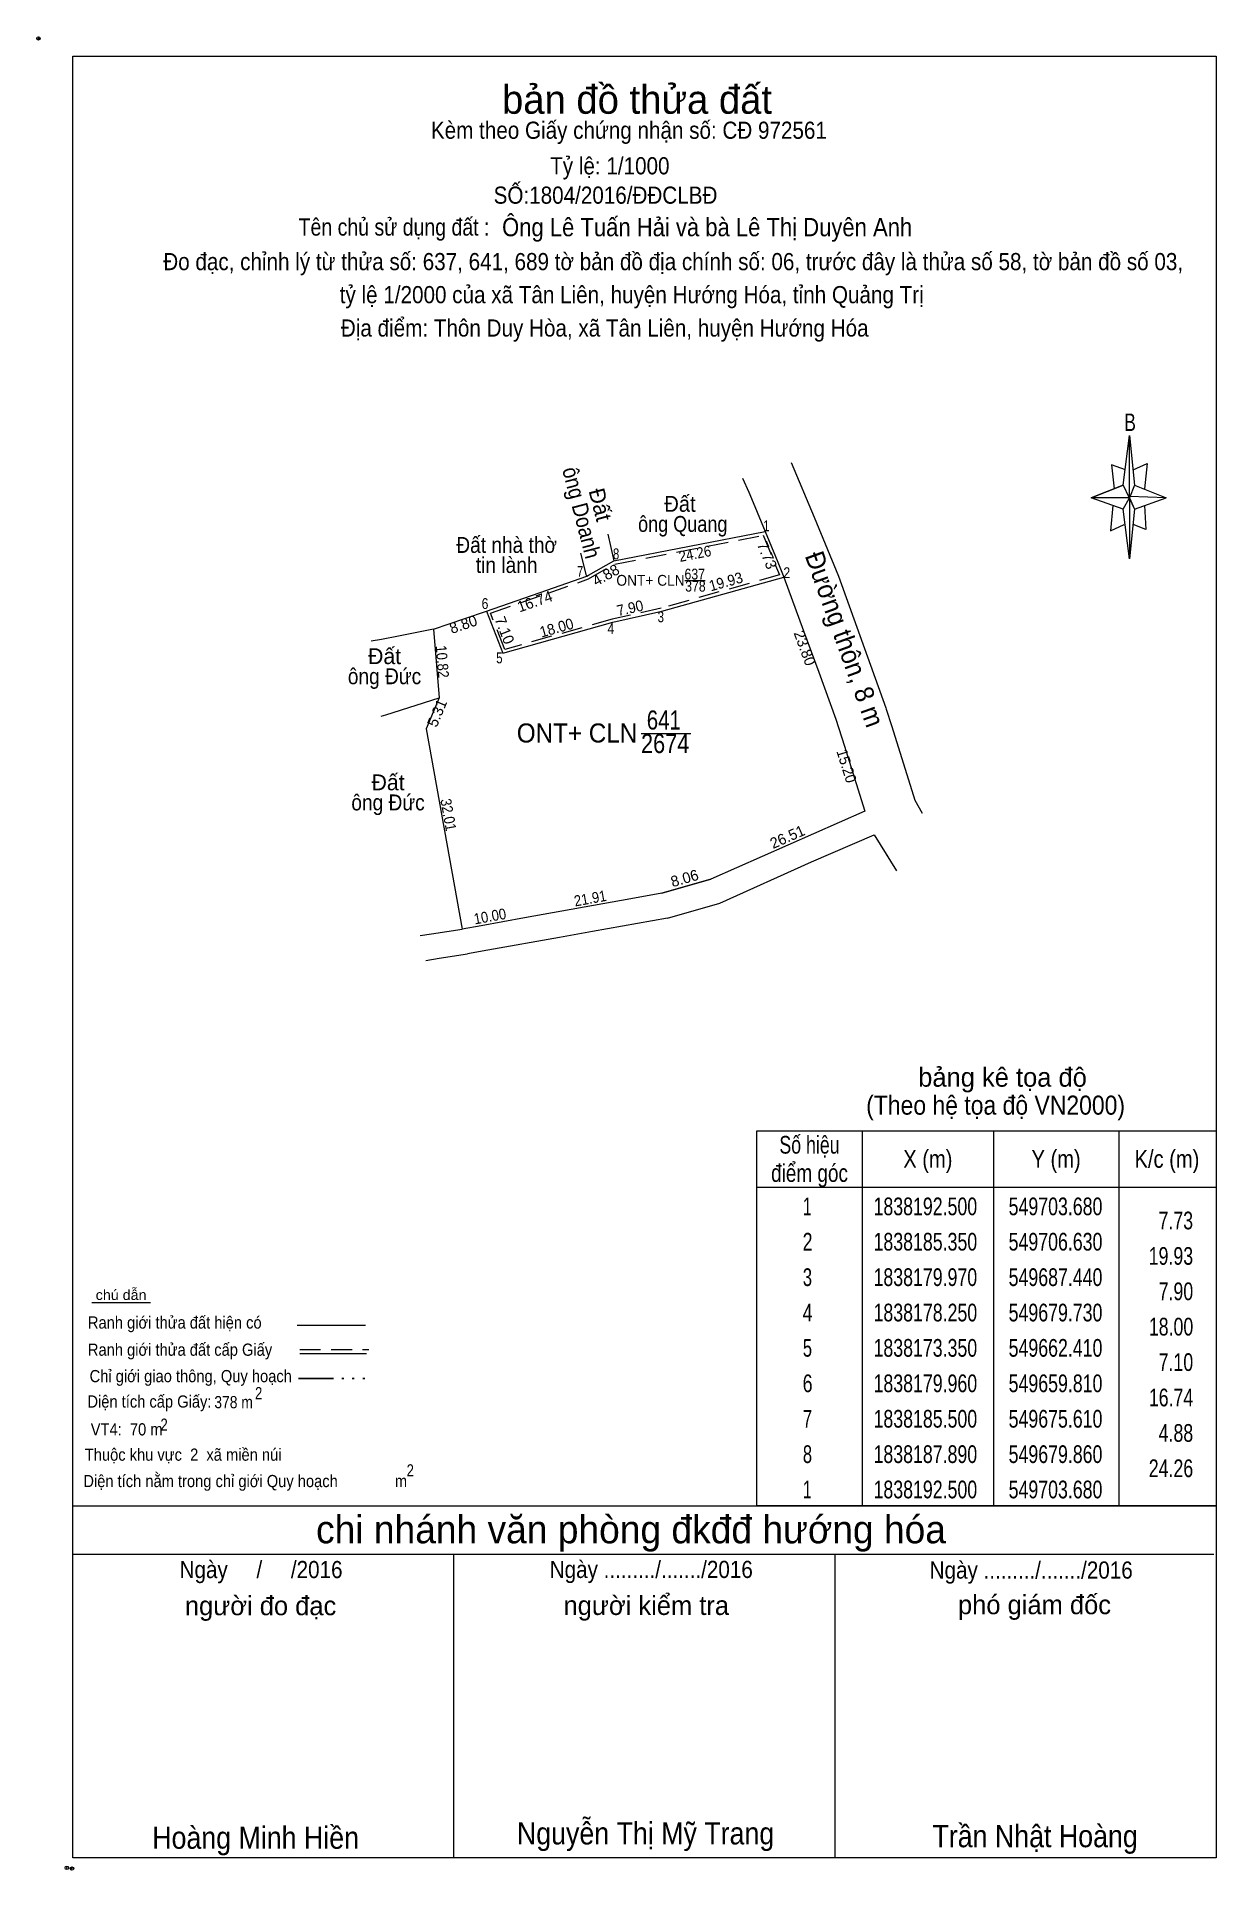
# Model space of a CAD drawing. Header units: metres. Extents: x 549589 to 549775, y 1837982 to 1838270.
import ezdxf
from ezdxf.enums import TextEntityAlignment as Align

# ---------------------------------------------------------------- set-up
doc = ezdxf.new("R2010")
doc.units = ezdxf.units.M
doc.header["$LTSCALE"] = 1.1
doc.header["$PDMODE"] = 32
doc.header["$PDSIZE"] = 0.55
doc.linetypes.add('DASH_DOUBLE_DOT', pattern=[9.2, 5, -1.2, 0.3, -1.2, 0.3, -1.2])
doc.linetypes.add('MEDIUM_DASHED', pattern=[4.5, 3, -1.5])
for name, color, linetype, lineweight in [('15', 7, 'Continuous', 13), ('28', 7, 'Continuous', 13), ('63', 7, 'Continuous', 13)]:
    doc.layers.add(name, color=color, linetype=linetype, lineweight=lineweight)

msp = doc.modelspace()

# ---------------------------------------------------------------- linework, layer by layer
at = {"layer": '15'}
for p, q in [((549700.11, 1838200.9), (549701.11, 1838198.72)), ((549679.86, 1838187.89), (549703.68, 1838192.5)), ((549678.94, 1838192.08), (549679.86, 1838187.89)), ((549675.59, 1838185.59), (549674.66, 1838189.12)), ((549675.86, 1838185.64), (549679.86, 1838187.89)), ((549675.86, 1838185.64), (549679.86, 1838187.89)), ((549675.86, 1838185.64), (549679.86, 1838187.89)), ((549705.29, 1838188.6), (549705.67, 1838187.69)), ((549705.67, 1838187.69), (549706.63, 1838185.35)), ((549675.61, 1838185.5), (549675.59, 1838185.59)), ((549675.61, 1838185.5), (549675.86, 1838185.64)), ((549675.61, 1838185.5), (549675.86, 1838185.64)), ((549675.61, 1838185.5), (549675.86, 1838185.64)), ((549691.02, 1838184.82), (549694.24, 1838184.82)), ((549706.63, 1838185.36), (549709.74, 1838176.88)), ((549659.81, 1838179.96), (549669.34, 1838183.3)), ((549643.31, 1838175.55), (549641.69, 1838175.24)), ((549643.31, 1838175.55), (549641.69, 1838175.24)), ((549645.97, 1838176.07), (549643.31, 1838175.55)), ((549651.47, 1838177.14), (549645.97, 1838176.07)), ((549651.47, 1838177.14), (549652.38, 1838166.36)), ((549643.98, 1838163.69), (549652.38, 1838166.36)), ((549722.73, 1838164.58), (549723.6, 1838161.82)), ((549722.73, 1838164.58), (549723.6, 1838161.82)), ((549722.73, 1838164.58), (549723.6, 1838161.82)), ((549684.19, 1838160.72), (549691.99, 1838160.72)), ((549714.83, 1838163.01), (549716.18, 1838158.74)), ((549723.6, 1838161.82), (549727.23, 1838150.25)), ((549723.6, 1838161.82), (549727.23, 1838150.25)), ((549723.6, 1838161.82), (549727.23, 1838150.25)), ((549716.18, 1838158.74), (549716.39, 1838158.07)), ((549716.18, 1838158.74), (549716.39, 1838158.07)), ((549716.39, 1838158.07), (549719.4, 1838148.51)), ((549727.23, 1838150.25), (549728.39, 1838148.19)), ((549727.23, 1838150.25), (549728.39, 1838148.19)), ((549727.23, 1838150.25), (549728.39, 1838148.19)), ((549720.85, 1838144.78), (549722.98, 1838141.31)), ((549720.85, 1838144.78), (549724.34, 1838139.1)), ((549720.85, 1838144.78), (549724.34, 1838139.1)), ((549687.8, 1838135.7), (549695.15, 1838137.8)), ((549687.4, 1838135.58), (549687.8, 1838135.7)), ((549665.83, 1838131.71), (549658.99, 1838130.48)), ((549688.31, 1838131.68), (549676.51, 1838129.56)), ((549688.31, 1838131.68), (549676.51, 1838129.56)), ((549658.99, 1838130.48), (549655.99, 1838129.94)), ((549671.31, 1838128.63), (549660.06, 1838126.61)), ((549660.06, 1838126.61), (549656.85, 1838126.03))]:
    msp.add_line(p, q, dxfattribs=at)
at = {"layer": '15', "linetype": 'MEDIUM_DASHED'}
msp.add_line((549669.51, 1838182.83), (549675.86, 1838185.06), dxfattribs=at)
at = {"layer": '15'}
for points in [[(549707.8, 1838203.39), (549711.38, 1838194.76), (549715.22, 1838185.5)], [(549707.8, 1838203.39), (549711.38, 1838194.76), (549715.22, 1838185.5)], [(549707.8, 1838203.39), (549711.38, 1838194.76), (549715.22, 1838185.5)], [(549701.11, 1838198.72), (549701.79, 1838197.07), (549703.68, 1838192.5)], [(549701.11, 1838198.72), (549701.79, 1838197.07), (549703.68, 1838192.5)], [(549701.11, 1838198.72), (549701.79, 1838197.07), (549703.68, 1838192.5)], [(549703.68, 1838192.5), (549705.29, 1838188.6), (549705.67, 1838187.69)], [(549659.81, 1838179.96), (549662.41, 1838173.35), (549679.73, 1838178.25), (549687.44, 1838179.97), (549706.63, 1838185.35)], [(549669.34, 1838183.3), (549675.61, 1838185.5), (549675.86, 1838185.64)], [(549715.22, 1838185.5), (549722.67, 1838164.77), (549722.73, 1838164.58)], [(549715.22, 1838185.5), (549722.67, 1838164.77), (549722.73, 1838164.58)], [(549715.22, 1838185.5), (549722.67, 1838164.77), (549722.73, 1838164.58)], [(549651.47, 1838177.14), (549656.41, 1838178.81), (549659.81, 1838179.96)], [(549651.47, 1838177.14), (549645.97, 1838176.07), (549643.31, 1838175.55)], [(549709.74, 1838176.88), (549712.13, 1838170.37), (549714.83, 1838163.01)], [(549652.37, 1838166.36), (549650.34, 1838161.45), (549655.99, 1838129.94)], [(549643.27, 1838163.47), (549643.97, 1838163.69), (549643.98, 1838163.69)], [(549716.39, 1838158.07), (549719.4, 1838148.51), (549695.15, 1838137.8), (549687.8, 1838135.7)], [(549688.31, 1838131.68), (549696.53, 1838134.03), (549711, 1838140.52), (549720.85, 1838144.78)], [(549688.31, 1838131.68), (549696.53, 1838134.03), (549711, 1838140.52), (549720.85, 1838144.78)], [(549688.31, 1838131.68), (549696.53, 1838134.03), (549711, 1838140.52), (549720.85, 1838144.78)], [(549687.4, 1838135.58), (549682.53, 1838134.71), (549665.83, 1838131.71)], [(549687.8, 1838135.7), (549687.4, 1838135.58), (549682.53, 1838134.71)], [(549688.31, 1838131.68), (549676.51, 1838129.56), (549671.31, 1838128.63)], [(549649.4, 1838128.93), (549651.17, 1838129.2), (549655.99, 1838129.94)], [(549650.29, 1838125.02), (549652.37, 1838125.34), (549656.85, 1838126.03)]]:
    msp.add_lwpolyline(points, dxfattribs=at)
at = {"layer": '15', "linetype": 'MEDIUM_DASHED'}
for points in [[(549675.86, 1838185.06), (549680.03, 1838187.41), (549703.37, 1838191.93), (549705.34, 1838187.19)], [(549705.34, 1838187.19), (549705.95, 1838185.68), (549687.32, 1838180.46), (549679.61, 1838178.73), (549662.71, 1838173.95), (549660.47, 1838179.66), (549669.51, 1838182.83)]]:
    msp.add_lwpolyline(points, dxfattribs=at)
at = {"layer": '28'}
for p, q in [((549760.02, 1838199.82), (549761.02, 1838207.62)), ((549761.82, 1838199.82), (549766.82, 1838197.82)), ((549760.02, 1838196.02), (549755.02, 1838197.82)), ((549761.82, 1838196.02), (549761.02, 1838188.22)), ((549763.42, 1838196.62), (549763.62, 1838192.82)), ((549763.62, 1838192.82), (549761.62, 1838193.62)), ((549597.72, 1838071.16), (549606.92, 1838071.16)), ((549630.02, 1838067.62), (549640.78, 1838067.62)), ((549630.42, 1838063.14), (549640.94, 1838063.14)), ((549594.7, 1838039.14), (549774.7, 1838039.14)), ((549594.7, 1838031.54), (549774.3, 1838031.54)), ((549594.7, 1838031.54), (549774.3, 1838031.54)), ((549594.7, 1838031.54), (549774.3, 1838031.54)), ((549654.7, 1837983.74), (549654.7, 1838031.54)), ((549714.7, 1837983.74), (549714.7, 1838031.54))]:
    msp.add_line(p, q, dxfattribs=at)
at = {"layer": '28', "linetype": 'MEDIUM_DASHED'}
msp.add_line((549630.42, 1838063.78), (549641.3, 1838063.78), dxfattribs=at)
at = {"layer": '28', "linetype": 'DASH_DOUBLE_DOT', "lineweight": 25}
msp.add_line((549630.22, 1838059.2), (549640.7, 1838059.2), dxfattribs=at)
at = {"layer": '28'}
for points in [[(549594.7, 1838267.34), (549774.7, 1838267.34), (549774.7, 1837983.74), (549594.7, 1837983.74)], [(549761.02, 1838207.62), (549761.82, 1838199.82), (549761.02, 1838197.82)], [(549761.02, 1838197.82), (549755.02, 1838197.82), (549760.02, 1838199.82), (549761.82, 1838196.02), (549766.82, 1838197.82), (549761.02, 1838198.02)], [(549761.02, 1838197.82), (549761.02, 1838188.22), (549760.02, 1838196.02)]]:
    msp.add_lwpolyline(points, close=True, dxfattribs=at)
for points in [[(549760.42, 1838202.22), (549758.22, 1838203.02), (549758.62, 1838199.22)], [(549761.62, 1838202.22), (549763.82, 1838203.22), (549763.42, 1838199.22)], [(549761.02, 1838197.82), (549760.02, 1838199.82), (549755.02, 1838197.82)], [(549758.42, 1838196.62), (549758.02, 1838192.62), (549760.22, 1838193.62)], [(549761.02, 1838197.82), (549761.82, 1838196.02), (549766.82, 1838197.82)], [(549774.7, 1837983.74), (549594.7, 1837983.74), (549594.7, 1838031.54)]]:
    msp.add_lwpolyline(points, dxfattribs=at)
for p in [(549589.3, 1838270.14), (549593.78, 1837982.18), (549594.58, 1837982.06)]:
    msp.add_point(p, dxfattribs=at)
at = {"layer": '63'}
for p, q in [((549718.95, 1838098.21), (549718.95, 1838039.16)), ((549739.63, 1838098.21), (549739.63, 1838039.16)), ((549759.33, 1838098.21), (549759.33, 1838039.16)), ((549702.4, 1838089.31), (549774.7, 1838089.31))]:
    msp.add_line(p, q, dxfattribs=at)
msp.add_lwpolyline([(549702.4, 1838098.21), (549774.7, 1838098.21), (549774.7, 1838039.16), (549702.4, 1838039.16)], close=True, dxfattribs=at)

# ---------------------------------------------------------------- texts
at = {"layer": '15'}
for s, height, rotation, width, p in [('ông Doanh', 2.5, 284.674, 0.9, (549673.581, 1838195.182)), ('24.26', 1.7, 10.953, 0.9, (549692.803, 1838188.21)), ('Đường thôn, 8 m', 3, 289.768, 0.95, (549714.799, 1838175.077)), ('19.93', 1.7, 15.661, 0.95, (549697.731, 1838183.818)), ('7.90', 1.7, 12.576, 0.95, (549682.605, 1838179.648)), ('18.00', 1.7, 15.797, 0.95, (549671.089, 1838176.558)), ('10.82', 1.7, 274.772, 0.9, (549652.031, 1838171.971)), ('15.20', 1.7, 287.493, 0.95, (549715.692, 1838155.371)), ('32.01', 1.7, 280.166, 0.9, (549653.006, 1838147.79)), ('21.91', 1.7, 10.172, 0.9, (549676.3, 1838133.947)), ('10.00', 1.7, 10.197, 0.9, (549660.515, 1838131.125))]:
    msp.add_text(s, height=height, rotation=rotation, dxfattribs=dict(at, width=width)).set_placement(p, align=Align.CENTER)
for s, height, rotation, p in [('Đất ', 2.5, 284.674, (549676.648, 1838195.982)), ('7.73', 1.7, 292.42, (549703.198, 1838188.454)), ('4.88', 1.7, 29.351, (549679.028, 1838184.928)), ('16.74', 1.7, 19.322, (549667.714, 1838180.716)), ('8.80', 1.7, 18.682, (549656.448, 1838177.106)), ('7.10', 1.7, 291.472, (549661.884, 1838176.666)), ('23.80', 1.7, 290.156, (549709.129, 1838173.888)), ('5.31', 1.7, 67.538, (549652.829, 1838163.625)), ('26.51', 1.7, 23.829, (549707.527, 1838143.681)), ('8.06', 1.7, 15.984, (549691.241, 1838137.133))]:
    msp.add_text(s, height=height, rotation=rotation, dxfattribs=at).set_placement(p, align=Align.CENTER)
for s, height, width, p in [('Đất ', 2.5, 0.95, (549690.72, 1838195.63)), ('ông Quang', 2.5, 0.85, (549690.715, 1838192.47)), ('Đất nhà thờ', 2.5, 0.9, (549663, 1838189.16)), ('tin lành', 2.5, 0.9, (549663.005, 1838186)), ('637', 1.7, 0.85, (549692.605, 1838184.97)), ('ONT+ CLN', 1.7, 0.95, (549685.64, 1838183.99)), ('378', 1.7, 0.85, (549692.715, 1838183.07)), ('ông Đức', 2.5, 0.9, (549643.775, 1838168.49)), ('641', 3, 0.8, (549687.73, 1838161.35)), ('2674', 3, 0.85, (549687.945, 1838157.65)), ('ông Đức', 2.5, 0.9, (549644.325, 1838148.63))]:
    msp.add_text(s, height=height, dxfattribs=dict(at, width=width)).set_placement(p, align=Align.CENTER)
for s, height, width, p in [(' 1', 1.7, 0.75, (549704.36, 1838192.57)), (' 8', 1.7, 0.8, (549680.73, 1838188.16)), (' 7', 1.7, 0.8, (549675.07, 1838185.39)), (' 2', 1.7, 0.85, (549707.63, 1838185.19)), (' 6', 1.7, 0.85, (549660.13, 1838180.33)), (' 4', 1.7, 0.85, (549679.95, 1838176.41)), (' 3', 1.7, 0.8, (549687.77, 1838178.24)), (' 5', 1.7, 0.8, (549662.36, 1838171.78)), ('ONT+ CLN', 3, 0.95, (549683.55, 1838159.31))]:
    msp.add_text(s, height=height, dxfattribs=dict(at, width=width)).set_placement(p, align=Align.RIGHT)
for p in [(549643.785, 1838171.65), (549644.335, 1838151.79)]:
    msp.add_text('Đất', height=2.5, dxfattribs=at).set_placement(p, align=Align.CENTER)
at = {"layer": '28'}
for s, height, p in [('bản đồ thửa đất', 4.5, (549683.52, 1838258.28)), ('bảng kê tọa độ', 3, (549741.05, 1838105.13)), ('chi nhánh văn phòng đkđđ hướng hóa', 4.374, (549682.57, 1838033.26)), ('người đo đạc', 3, (549624.265, 1838021.94)), ('người kiểm tra', 3, (549684.975, 1838021.98)), ('phó giám đốc', 3, (549746.08, 1838022.1))]:
    msp.add_text(s, height=height, dxfattribs=at).set_placement(p, align=Align.CENTER)
for s, height, width, p in [('Kèm theo Giấy chứng nhận số: CĐ 972561', 2.7, 0.9, (549682.24, 1838254.34)), ('Tỷ lệ: 1/1000', 2.7, 0.9, (549679.24, 1838248.74)), ('SỐ:1804/2016/ĐĐCLBĐ', 2.7, 0.9, (549678.56, 1838244.12)), ('Tên chủ sử dụng đất :', 2.7, 0.85, (549645.27, 1838239.1)), ('Đo đạc, chỉnh lý từ thửa số: 637, 641, 689 tờ bản đồ địa chính số: 06, trước đây là thửa số 58, tờ bản đồ số 03,', 2.7, 0.9, (549689.21, 1838233.66)), (' tỷ lệ 1/2000 của xã Tân Liên, huyện Hướng Hóa, tỉnh Quảng Trị', 2.7, 0.9, (549682.235, 1838228.46)), ('Địa điểm: Thôn Duy Hòa, xã Tân Liên, huyện Hướng Hóa', 2.7, 0.9, (549678.435, 1838223.21)), ('B', 2.755, 0.75, (549761.12, 1838208.34)), ('(Theo hệ tọa độ VN2000)', 3, 0.9, (549739.96, 1838100.73)), ('chú dẫn', 1.6, 1.05, (549602.315, 1838071.56)), ('Ranh giới thửa đất hiện có ', 1.92, 0.9, (549611.08, 1838067.06)), ('Ranh giới thửa đất cấp Giấy', 1.92, 0.9, (549611.59, 1838062.78)), ('Chỉ giới giao thông, Quy hoạch', 1.92, 0.9, (549613.275, 1838058.62)), ('Diện tích cấp Giấy: ', 1.92, 0.9, (549607.095, 1838054.62)), ('378 m ', 1.92, 0.85, (549620.325, 1838054.52)), ('2', 1.92, 0.8, (549623.965, 1838055.94)), ('2', 1.92, 0.8, (549623.965, 1838055.94)), (' VT4:  70 m ', 1.92, 0.9, (549603.185, 1838050.24)), ('2', 1.92, 0.8, (549609.085, 1838050.97)), ('Thuộc khu vực  2  xã miền núi', 1.92, 0.9, (549612.08, 1838046.26)), ('2', 1.92, 0.8, (549647.825, 1838043.78)), ('Diện tích nằm trong chỉ giới Quy hoạch              m', 1.92, 0.9, (549621.85, 1838042.1)), ('Ngày     /     /2016', 2.7, 0.9, (549624.345, 1838027.78)), ('Ngày ........./......./2016', 2.7, 0.9, (549685.76, 1838027.8)), ('Ngày ........./......./2016', 2.7, 0.9, (549745.56, 1838027.7)), ('Nguyễn Thị Mỹ Trang', 3.5, 0.9, (549684.865, 1837985.86)), ('Hoàng Minh Hiền', 3.5, 0.9, (549623.485, 1837985.18)), ('Trần Nhật Hoàng', 3.5, 0.9, (549746.175, 1837985.42))]:
    msp.add_text(s, height=height, dxfattribs=dict(at, width=width)).set_placement(p, align=Align.CENTER)
at = {"layer": '28', "width": 0.9}
msp.add_text('Ông Lê Tuấn Hải và bà Lê Thị Duyên Anh', height=2.88, dxfattribs=at).set_placement((549662.28, 1838239))
at = {"layer": '63'}
for s, width, p in [('Số hiệu', 0.75, (549710.665, 1838094.6)), ('X (m)', 0.85, (549729.295, 1838092.37)), ('Y (m)', 0.85, (549749.48, 1838092.37)), ('K/c (m)', 0.85, (549766.925, 1838092.37)), ('điểm góc', 0.8, (549710.67, 1838090.15)), (' 1', 0.65, (549709.975, 1838084.9)), ('1838192.500', 0.75, (549728.9, 1838084.9)), ('549703.680', 0.75, (549749.39, 1838084.9)), (' 2', 0.75, (549709.98, 1838079.34)), ('1838185.350', 0.75, (549728.9, 1838079.34)), ('549706.630', 0.75, (549749.39, 1838079.34)), (' 3', 0.7, (549709.98, 1838073.76)), ('1838179.970', 0.75, (549728.9, 1838073.76)), ('549687.440', 0.75, (549749.39, 1838073.76)), (' 4', 0.75, (549709.98, 1838068.19)), ('1838178.250', 0.75, (549728.9, 1838068.19)), ('549679.730', 0.75, (549749.39, 1838068.19)), (' 5', 0.7, (549709.98, 1838062.63)), ('1838173.350', 0.75, (549728.9, 1838062.63)), ('549662.410', 0.75, (549749.39, 1838062.63)), (' 6', 0.75, (549709.98, 1838057.05)), ('1838179.960', 0.75, (549728.9, 1838057.05)), ('549659.810', 0.75, (549749.39, 1838057.05)), (' 7', 0.7, (549709.985, 1838051.47)), ('1838185.500', 0.75, (549728.9, 1838051.47)), ('549675.610', 0.75, (549749.39, 1838051.47)), (' 8', 0.7, (549709.985, 1838045.9)), ('1838187.890', 0.75, (549728.9, 1838045.9)), ('549679.860', 0.75, (549749.39, 1838045.9)), (' 1', 0.65, (549709.975, 1838040.34)), ('1838192.500', 0.75, (549728.9, 1838040.34)), ('549703.680', 0.75, (549749.39, 1838040.34))]:
    msp.add_text(s, height=2.786, dxfattribs=dict(at, width=width)).set_placement(p, align=Align.CENTER)
at = {"layer": '63', "width": 0.75}
for s, p in [('7.73', (549771.04, 1838082.68)), ('19.93', (549771.05, 1838077.1)), ('7.90', (549771.06, 1838071.53)), ('18.00', (549771.07, 1838065.97)), ('7.10', (549771.06, 1838060.39)), ('16.74', (549771.07, 1838054.82)), ('4.88', (549771.06, 1838049.24)), ('24.26', (549771.06, 1838043.68))]:
    msp.add_text(s, height=2.786, dxfattribs=at).set_placement(p, align=Align.RIGHT)

doc.saveas('drawing.dxf')
